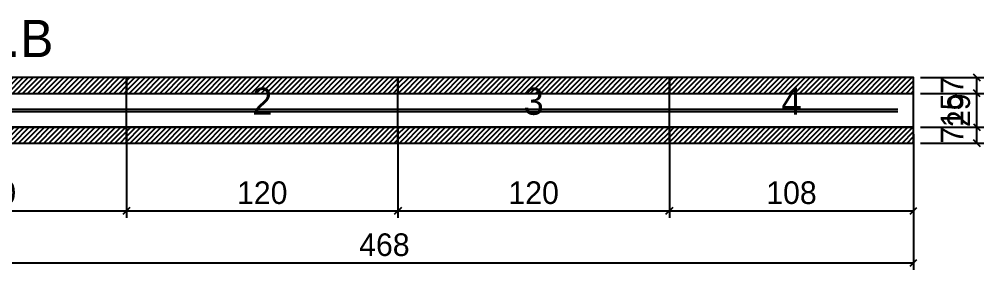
# Model space of a CAD drawing. Extents: x -10500 to 3070, y -14307 to 1250.
# Drawn here: x 780.6 to 1207, y -14293 to -14182.3 of the extents above; entities that cross this region are included whole.
import ezdxf
from ezdxf.enums import TextEntityAlignment as Align

# ---------------------------------------------------------------- set-up
doc = ezdxf.new("R2010")
doc.units = 0
for name, color, linetype in [('5', 5, 'Continuous'), ('COTA', 241, 'Continuous'), ('NOMENCLATURA', 7, 'Continuous'), ('Painéis', 200, 'Continuous'), ('SARR_2.2x7', 40, 'Continuous'), ('SCO-___-LAJ', 224, 'Continuous')]:
    doc.layers.add(name, color=color, linetype=linetype)
doc.dimstyles.new('PAINEL', dxfattribs={"dimtxt": 10, "dimasz": 3, "dimexe": 3, "dimexo": 3, "dimgap": 3, "dimtad": 1, "dimblk": 'OBLIQUE', "dimblk1": 'OBLIQUE', "dimcen": 2.5, "dimclrd": 4, "dimclre": 4, "dimclrt": 240, "dimazin": 3, "dimtfac": 1, "dimtmove": 0, "dimatfit": 3})

# ---------------------------------------------------------------- blocks, each defined once
blk = doc.blocks.new('_OBLIQUE')
at = {"color": 0, "linetype": 'BYBLOCK'}
blk.add_line((-0.5, -0.5), (0.5, 0.5), dxfattribs=at)

msp = doc.modelspace()

# ---------------------------------------------------------------- hatches: boundary and pattern name
at = {"layer": 'COTA'}
h = msp.add_hatch(dxfattribs=at)
h.set_pattern_fill('ANSI31', scale=0.5)
h.paths.add_polyline_path([(708, -14215), (828, -14215), (828, -14208), (708, -14208)])
h = msp.add_hatch(dxfattribs=at)
h.set_pattern_fill('ANSI31', scale=0.5)
h.paths.add_polyline_path([(828, -14215), (948, -14215), (948, -14208), (828, -14208)])
h = msp.add_hatch(dxfattribs=at)
h.set_pattern_fill('ANSI31', scale=0.5)
h.paths.add_polyline_path([(948, -14215), (1068, -14215), (1068, -14208), (948, -14208)])
h = msp.add_hatch(dxfattribs=at)
h.set_pattern_fill('ANSI31', scale=0.5)
h.paths.add_polyline_path([(1068, -14215), (1176, -14215), (1176, -14208), (1068, -14208)])
h = msp.add_hatch(dxfattribs=at)
h.set_pattern_fill('ANSI31', scale=0.5)
h.paths.add_polyline_path([(708, -14237), (828, -14237), (828, -14230), (708, -14230)])
h = msp.add_hatch(dxfattribs=at)
h.set_pattern_fill('ANSI31', scale=0.5)
h.paths.add_polyline_path([(828, -14237), (948, -14237), (948, -14230), (828, -14230)])
h = msp.add_hatch(dxfattribs=at)
h.set_pattern_fill('ANSI31', scale=0.5)
h.paths.add_polyline_path([(948, -14237), (1068, -14237), (1068, -14230), (948, -14230)])
h = msp.add_hatch(dxfattribs=at)
h.set_pattern_fill('ANSI31', scale=0.5)
h.paths.add_polyline_path([(1068, -14237), (1176, -14237), (1176, -14230), (1068, -14230)])

# ---------------------------------------------------------------- linework, layer by layer
at = {"layer": 'Painéis'}
for p, q in [((708, -14215), (828, -14215)), ((828, -14230), (828, -14215)), ((828, -14230), (828, -14215)), ((828, -14215), (948, -14215)), ((828, -14230), (828, -14215)), ((948, -14230), (948, -14215)), ((948, -14230), (948, -14215)), ((948, -14215), (1068, -14215)), ((948, -14230), (948, -14215)), ((1068, -14230), (1068, -14215)), ((1068, -14230), (1068, -14215)), ((1068, -14215), (1176, -14215)), ((1068, -14230), (1068, -14215)), ((1176, -14230), (1176, -14215)), ((708, -14230), (828, -14230)), ((828, -14230), (948, -14230)), ((948, -14230), (1068, -14230)), ((1068, -14230), (1176, -14230))]:
    msp.add_line(p, q, dxfattribs=at)
at = {"layer": 'SARR_2.2x7'}
for points in [[(715, -14222), (828, -14222)], [(715, -14222), (828, -14222)], [(715, -14223), (828, -14223)], [(715, -14223), (828, -14223)], [(828, -14222), (948, -14222)], [(828, -14222), (948, -14222)], [(828, -14223), (948, -14223)], [(828, -14223), (948, -14223)], [(948, -14222), (1068, -14222)], [(948, -14222), (1068, -14222)], [(948, -14223), (1068, -14223)], [(948, -14223), (1068, -14223)], [(1068, -14222), (1169, -14222)], [(1068, -14222), (1169, -14222)], [(1068, -14223), (1169, -14223)], [(1068, -14223), (1169, -14223)]]:
    msp.add_lwpolyline(points, dxfattribs=at)
at = {"layer": 'SCO-___-LAJ'}
for points in [[(708, -14215), (828, -14215), (828, -14208), (708, -14208)], [(828, -14215), (948, -14215), (948, -14208), (828, -14208)], [(948, -14215), (1068, -14215), (1068, -14208), (948, -14208)], [(1068, -14215), (1176, -14215), (1176, -14208), (1068, -14208)], [(708, -14237), (828, -14237), (828, -14230), (708, -14230)], [(828, -14237), (948, -14237), (948, -14230), (828, -14230)], [(948, -14237), (1068, -14237), (1068, -14230), (948, -14230)], [(1068, -14237), (1176, -14237), (1176, -14230), (1068, -14230)]]:
    msp.add_lwpolyline(points, close=True, dxfattribs=at)

# ---------------------------------------------------------------- texts
at = {"layer": '5'}
for s, p in [('2', (888, -14218.5)), ('3', (1008, -14218.5)), ('4', (1122, -14218.5))]:
    msp.add_text(s, height=12, dxfattribs=at).set_placement(p, align=Align.MIDDLE_CENTER)
at = {"layer": 'NOMENCLATURA'}
msp.add_text('V3161.B', height=16.5, dxfattribs=at).set_placement((711, -14199))

# ---------------------------------------------------------------- dimensions: what is measured, and where the dimension line sits
at = {"layer": 'COTA'}
for base, p1, p2 in [((1204, -14237), (1176, -14237), (1176, -14208)), ((1204, -14215), (1176, -14215), (1176, -14208)), ((1204, -14230), (1176, -14230), (1176, -14215)), ((1204, -14237), (1176, -14237), (1176, -14230))]:
    msp.add_linear_dim(base=base, p1=p1, p2=p2, angle=90, dimstyle='PAINEL', dxfattribs=at).render()
for base, p1, p2 in [((708, -14267), (708, -14230), (828, -14230)), ((708, -14290), (708, -14230), (1176, -14230)), ((828, -14267), (828, -14230), (948, -14230)), ((948, -14267), (948, -14230), (1068, -14230)), ((1068, -14267), (1068, -14230), (1176, -14230))]:
    msp.add_linear_dim(base=base, p1=p1, p2=p2, dimstyle='PAINEL', dxfattribs=at).render()

doc.saveas('drawing.dxf')
